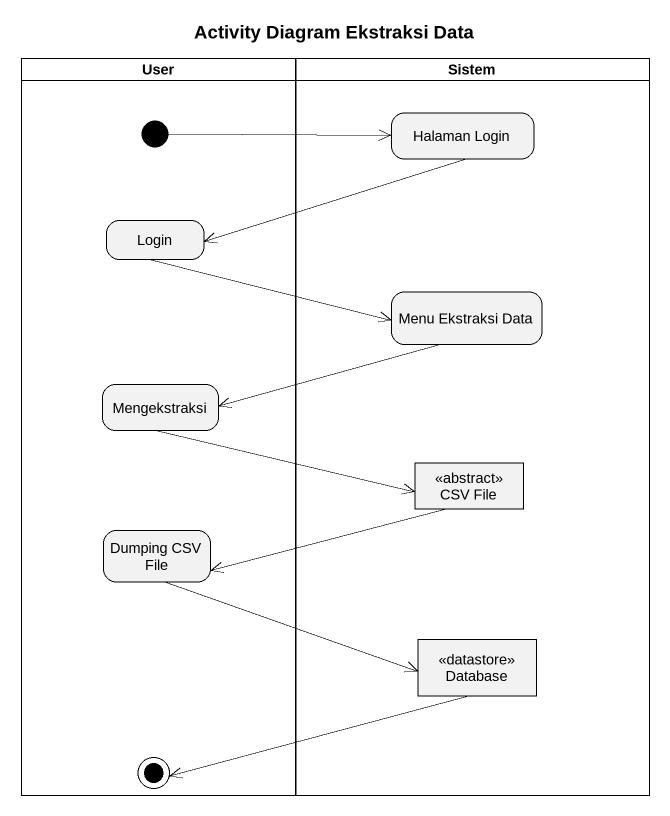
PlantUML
@startuml
title Activity Diagram Ekstraksi Data
hide empty description
state User <<partition>> {
  state initial1 <<start>>
  state Login
  state Mengekstraksi
  state "Dumping CSV File" as Dumping_CSV_File
  state final1 <<end>>
}
state Sistem <<partition>> {
  state "Halaman Login" as Halaman_Login
  state "Menu Ekstraksi Data" as Menu_Ekstraksi_Data
  state "CSV File" as CSV_File <<abstract>>
  state "Database" as Database_ <<datastore>>
}
Halaman_Login -left-> Login
initial1 -right-> Halaman_Login
Login -right-> Menu_Ekstraksi_Data
Menu_Ekstraksi_Data -left-> Mengekstraksi
Mengekstraksi -right-> CSV_File
CSV_File -left-> Dumping_CSV_File
Dumping_CSV_File -right-> Database_
Database_ -left-> final1
@enduml
